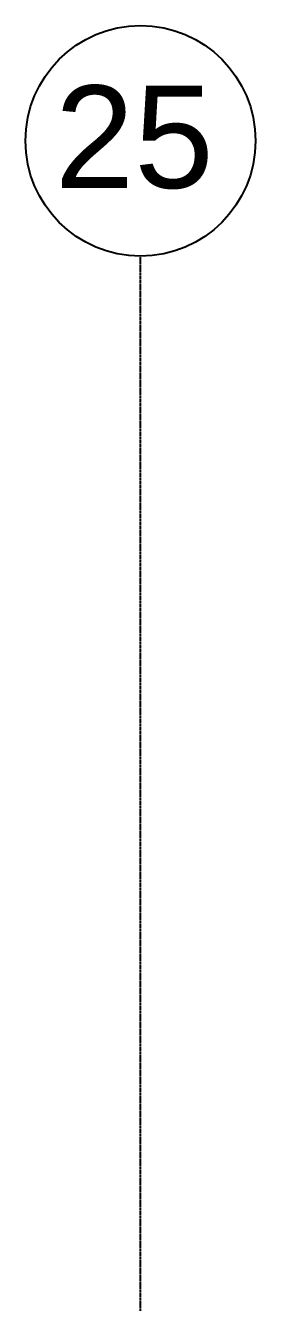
# Model space of a CAD drawing. Header units: millimetres. Extents: x -4391136 to -1798569, y -886572 to -291056.
# Drawn here: x -2668454 to -2667554, y -493716 to -488733 of the extents above; entities that cross this region are included whole.
import ezdxf

# ---------------------------------------------------------------- set-up
doc = ezdxf.new("R2010")
doc.units = ezdxf.units.MM
doc.linetypes.add('Xref-C-1-PP17-AR-2214-01-B$0$DPA_Grid _ Level 100', pattern=[10, 5.5, -1.6, 1.3, -1.6])
doc.layers.add('000 - 0_HIDE_OBJ_FRAMING_DEF_DIMS', color=7, linetype='Continuous', plot=False)
doc.styles.add('Xref-C-1-PP17-AR-2214-01-B$0$Arial', font='arial.ttf', dxfattribs={"height": 400})

# ---------------------------------------------------------------- blocks, each defined once
blk = doc.blocks.new('Xref-C-1-PP17-AR-2214-01-B')
at = {"layer": '000 - 0_HIDE_OBJ_FRAMING_DEF_DIMS', "color": 7, "linetype": 'Xref-C-1-PP17-AR-2214-01-B$0$DPA_Grid _ Level 100'}
blk.add_line((-2734842.7, -526124.6), (-2734842.7, -489632.9), dxfattribs=at)
at = {"layer": '000 - 0_HIDE_OBJ_FRAMING_DEF_DIMS', "color": 7}
blk.add_circle((-2734842.7, -489182.9), 450, dxfattribs=at)
at = {"layer": '000 - 0_HIDE_OBJ_FRAMING_DEF_DIMS', "color": 7, "style": 'Xref-C-1-PP17-AR-2214-01-B$0$Arial'}
blk.add_text('25', height=400, dxfattribs=at).set_placement((-2735177.9, -489367))

msp = doc.modelspace()

# ---------------------------------------------------------------- block references
at = {"color": 7}
msp.add_blockref('Xref-C-1-PP17-AR-2214-01-B', (66839, 0), dxfattribs=at)

doc.saveas('drawing.dxf')
